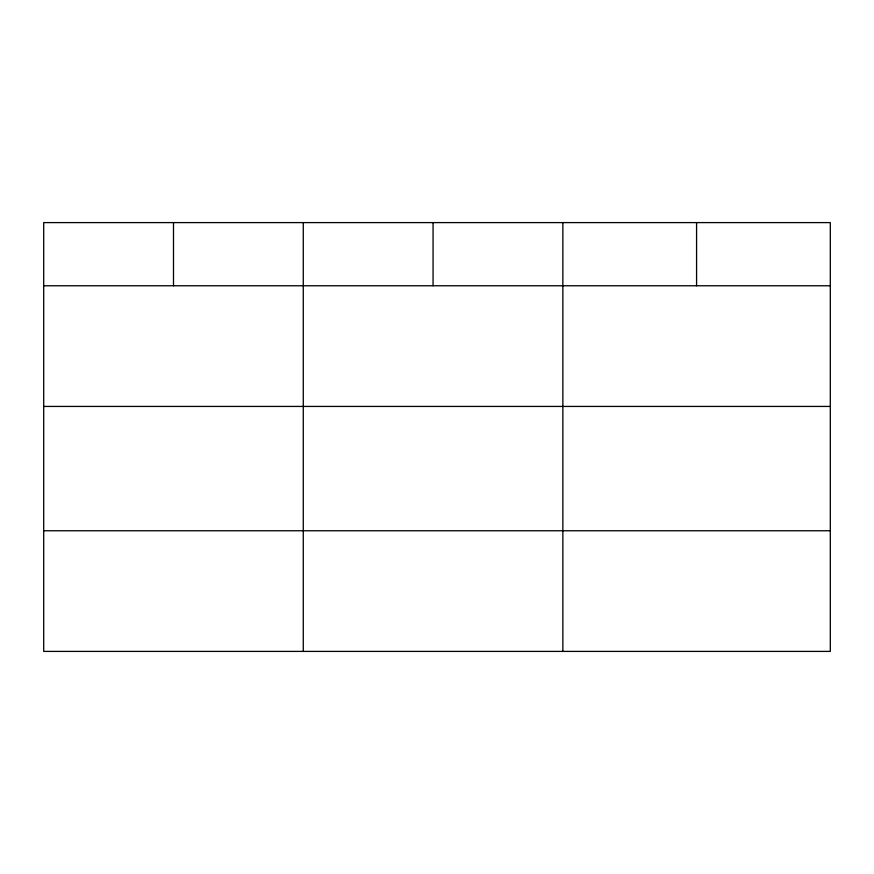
<?xml version="1.0" encoding="UTF-8"?>
<svg xmlns="http://www.w3.org/2000/svg" width="874" height="874" viewBox="0 0 874 874"><rect width="100%" height="100%" fill="white"/><g stroke="black" fill="none" stroke-linecap="round" stroke-linejoin="round"><path stroke-width="1.31" d="M830.3 406.432L830.3 222.597L43.7 222.597L43.7 651.403L830.3 651.403L830.3 406.432L43.7 406.432M43.7 285.765L830.3 285.765M43.7 530.747L830.3 530.747M696.578 222.597L696.578 285.765M562.856 222.597L562.856 651.403M433.067 222.597L433.067 285.765M303.278 222.597L303.278 651.403M173.489 222.597L173.489 285.765"/></g></svg>
